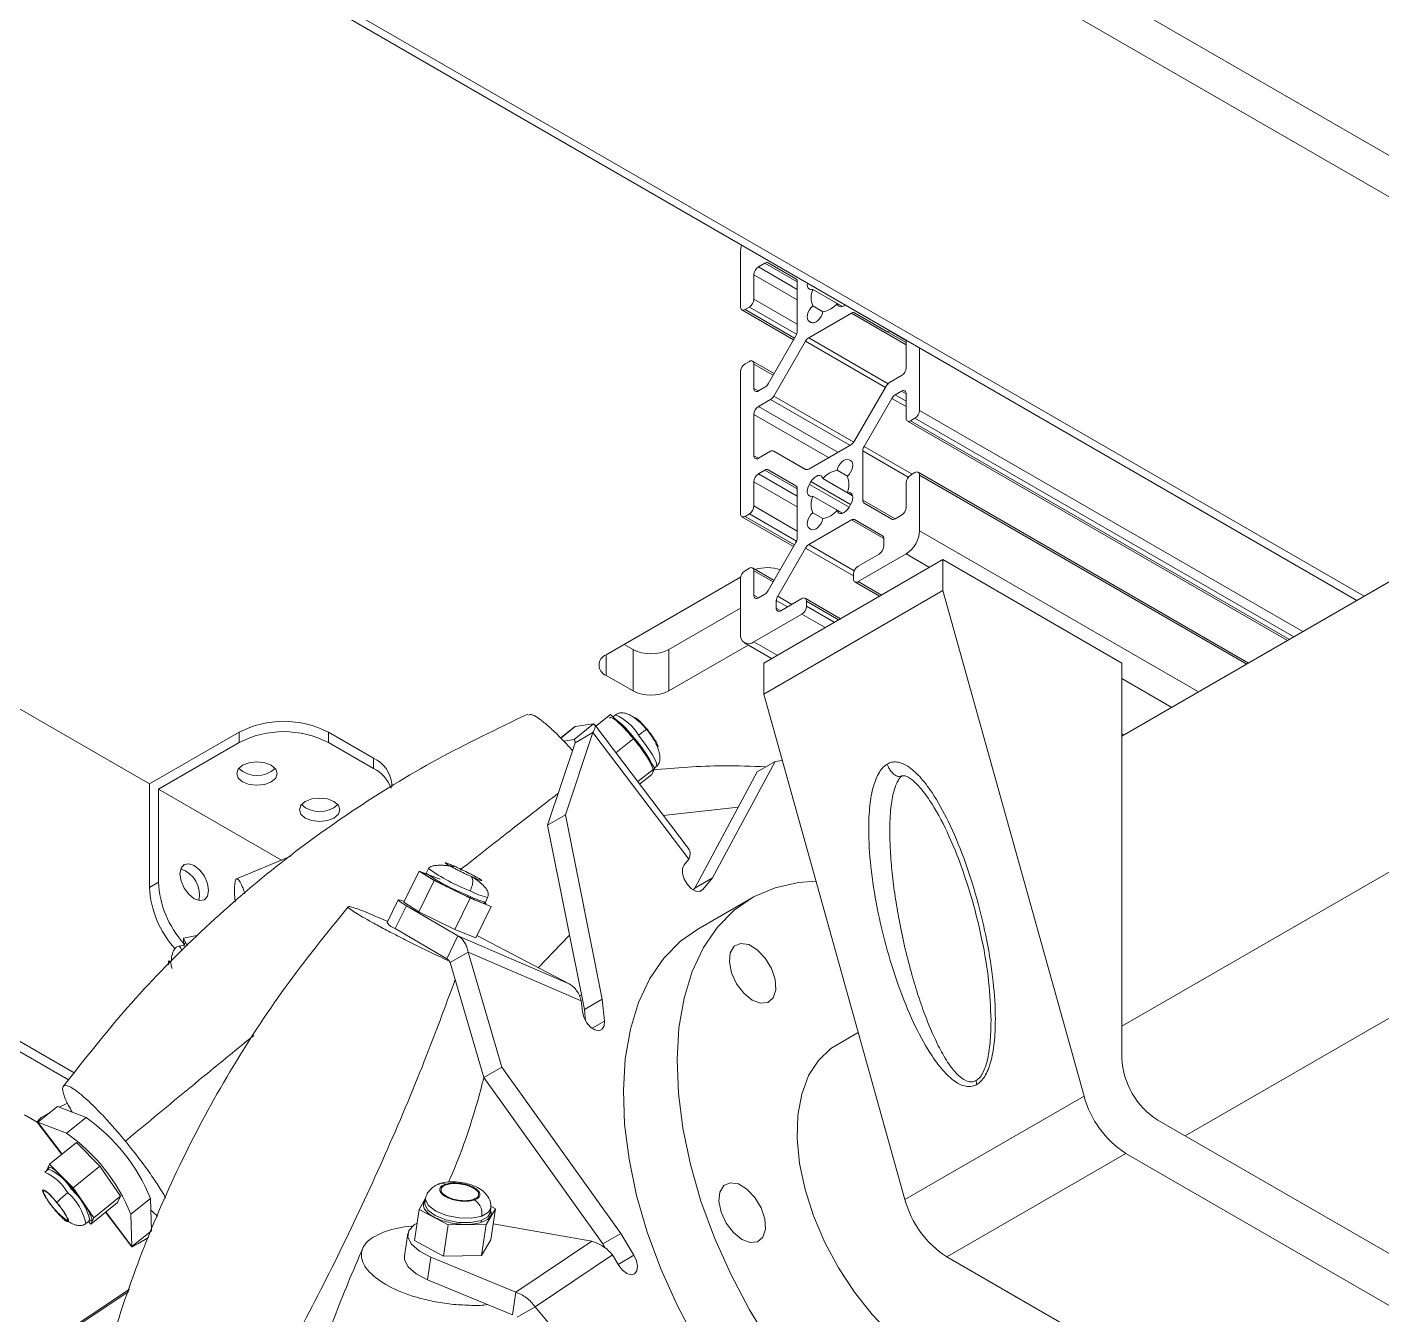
# Model space of a CAD drawing. Header units: millimetres. Extents: x -529 to 1738, y -425 to 849.
# Drawn here: x -39.6 to 13.9, y 124.5 to 175.4 of the extents above; entities that cross this region are included whole.
import ezdxf

# ---------------------------------------------------------------- set-up
doc = ezdxf.new("R2010")
doc.units = ezdxf.units.MM

msp = doc.modelspace()

# ---------------------------------------------------------------- linework, layer by layer
at = {"color": 8, "linetype": 'Continuous', "lineweight": 15}
for p, q in [((29.481, 161.484), (-11.744, 185.283)), ((29.481, 159.851), (-12.451, 184.058)), ((-26.593, 175.894), (13.243, 152.897)), ((-9.147, 165.008), (-10.68, 165.894)), ((-10.423, 166.042), (-9.147, 165.305)), ((-10.86, 165.582), (-9.147, 164.594)), ((-9.173, 163.235), (-11.039, 164.312)), ((-9.147, 163.635), (-10.86, 164.623)), ((-11.21, 164.214), (-9.255, 163.085)), ((-8.604, 163.702), (-8.669, 163.739)), ((-4.849, 162.823), (-7.012, 164.071)), ((-5.505, 163.373), (-4.849, 162.995)), ((-5.664, 161.14), (-8.824, 162.964)), ((-8.697, 163.098), (-5.559, 161.287)), ((-10.86, 162.061), (-10.099, 161.622)), ((-10.68, 160.998), (-10.86, 161.102)), ((-7.074, 158.854), (-10.204, 160.661)), ((-10.077, 160.795), (-6.92, 158.973)), ((-5.413, 160.708), (-4.849, 160.383)), ((-4.849, 160.59), (-5.286, 160.842)), ((-5.029, 160.991), (-4.849, 160.887)), ((-7.91, 158.372), (-10.86, 160.075)), ((-7.551, 158.579), (-10.68, 160.386)), ((10.817, 151.496), (-4.319, 160.234)), ((-4.67, 159.824), (10.287, 151.19)), ((10.458, 151.289), (-4.499, 159.923)), ((-10.86, 158.444), (-10.68, 158.341)), ((-6.562, 158.631), (-4.763, 157.592)), ((-4.61, 157.711), (-6.51, 158.808)), ((-10.423, 157.876), (-9.147, 157.139)), ((-10.86, 157.417), (-9.147, 156.428)), ((-9.147, 156.843), (-10.68, 157.728)), ((-7.103, 156.405), (-8.669, 157.309)), ((-7.04, 156.515), (-8.606, 157.419)), ((-4.319, 157.672), (8.598, 150.215)), ((-9.147, 155.469), (-10.86, 156.458)), ((-5.285, 155.947), (-6.562, 156.684)), ((-6.51, 156.568), (-5.408, 155.932)), ((-11.21, 156.048), (-9.255, 154.919)), ((-9.173, 155.069), (-11.039, 156.147)), ((-7.012, 155.906), (-5.735, 155.169)), ((-8.669, 155.574), (-8.604, 155.536)), ((6.702, 149.12), (-4.319, 155.482)), ((-8.824, 154.799), (-6.925, 153.702)), ((-6.898, 153.894), (-8.697, 154.933)), ((-3.93, 154.033), (-4.849, 154.564)), ((-10.86, 153.896), (-10.099, 153.457)), ((-5.826, 152.939), (-6.745, 153.47)), ((-10.68, 152.833), (-10.86, 152.937)), ((-9.974, 152.722), (-9.538, 152.47)), ((-9.358, 152.573), (-9.921, 152.899)), ((-7.514, 151.964), (-8.784, 152.697)), ((-8.784, 152.5), (-7.685, 151.865)), ((-9.794, 152.322), (-9.974, 152.425)), ((-8.964, 152.189), (-8.045, 151.658)), ((-9.94, 150.563), (-10.86, 151.094)), ((-16.693, 149.77), (-16.693, 150.587)), ((5.641, 148.508), (3.671, 149.645)), ((-17.916, 147.747), (-18.482, 147.293)), ((-17.962, 147.234), (-17.935, 147.199)), ((-15.57, 147.281), (-15.575, 147.278)), ((3.745, 147.414), (3.671, 147.456)), ((-14.438, 144.241), (-11.481, 144.562)), ((-12.873, 141.312), (-13.005, 141.235)), ((-16.756, 136.123), (-17.25, 135.838)), ((-38.29, 132.728), (-38.283, 132.719)), ((-39.132, 132.131), (-38.177, 130.87)), ((-36.449, 128.587), (-35.416, 127.222)), ((-34.647, 127.916), (-34.628, 127.89)), ((-15.595, 126.878), (-16.22, 126.517))]:
    msp.add_line(p, q, dxfattribs=at)
at = {"color": 7, "linetype": 'Continuous', "lineweight": 15}
for p, q in [((-27.093, 175.844), (12.951, 152.728)), ((-11.39, 164.317), (-11.39, 166.506)), ((-10.68, 165.894), (-10.423, 166.042)), ((-9.199, 165.421), (-10.296, 166.054)), ((-10.86, 165.582), (-10.86, 164.623)), ((-9.147, 163.358), (-9.147, 165.304)), ((-7.366, 164.333), (-8.539, 165.01)), ((-11.21, 164.214), (-11.039, 164.312)), ((-8.139, 164.123), (-8.539, 164.354)), ((-7.366, 164.333), (-7.57, 164.451)), ((-11.337, 164.201), (-9.292, 163.02)), ((-7.012, 164.071), (-8.697, 163.098)), ((-8.669, 163.739), (-8.606, 163.703)), ((-5.632, 163.361), (-6.885, 164.084)), ((-10.296, 161.281), (-9.199, 163.181)), ((-4.849, 162.909), (-5.632, 163.361)), ((-5.498, 163.378), (-5.505, 163.373)), ((-8.824, 162.964), (-10.077, 160.795)), ((-4.849, 161.914), (-4.849, 163.003)), ((-4.319, 162.697), (-4.319, 160.234)), ((-11.039, 162.165), (-11.21, 162.066)), ((-10.062, 161.687), (-10.912, 162.177)), ((-11.39, 156.152), (-11.39, 161.755)), ((-10.86, 162.061), (-10.86, 161.102)), ((-5.505, 161.328), (-5.029, 161.603)), ((-10.423, 161.147), (-10.68, 160.998)), ((-6.885, 159.025), (-5.632, 161.194)), ((-10.204, 160.661), (-10.68, 160.386)), ((-5.413, 160.708), (-6.51, 158.808)), ((-5.286, 160.842), (-5.029, 160.991)), ((-4.849, 159.928), (-4.849, 160.887)), ((-10.86, 160.075), (-10.86, 158.444)), ((-4.797, 159.811), (10.212, 151.147)), ((-4.67, 159.824), (-4.499, 159.923)), ((-8.697, 157.917), (-7.012, 158.891)), ((-10.68, 158.341), (-10.204, 158.616)), ((-10.077, 158.628), (-8.824, 157.905)), ((-8.819, 157.902), (-10.077, 158.628)), ((-6.562, 158.631), (-6.562, 156.684)), ((-10.68, 157.728), (-10.423, 157.876)), ((-9.199, 157.255), (-10.296, 157.889)), ((-7.17, 157.635), (-7.57, 157.866)), ((-7.04, 158.25), (-7.103, 158.286)), ((-10.86, 157.417), (-10.86, 156.458)), ((-8.606, 157.419), (-8.669, 157.309)), ((-7.17, 156.979), (-8.139, 157.538)), ((-4.849, 156.406), (-4.849, 157.365)), ((-4.499, 157.775), (-4.67, 157.677)), ((8.672, 150.258), (-4.372, 157.788)), ((-4.319, 157.672), (-4.319, 155.482)), ((-9.147, 155.192), (-9.147, 157.139)), ((-8.539, 156.845), (-7.366, 156.168)), ((-6.966, 156.861), (-7.17, 156.978)), ((-7.57, 156.286), (-7.366, 156.168)), ((-7.103, 156.405), (-7.04, 156.515)), ((-6.51, 156.568), (-5.413, 155.935)), ((-53.179, 156.138), (-34.725, 145.484)), ((-11.337, 156.036), (-9.292, 154.855)), ((-11.21, 156.048), (-11.039, 156.147)), ((-7.012, 155.906), (-8.697, 154.933)), ((-8.539, 156.189), (-8.139, 155.958)), ((-5.788, 155.285), (-6.885, 155.919)), ((-5.029, 156.095), (-5.286, 155.947)), ((-8.669, 155.574), (-8.606, 155.537)), ((-5.735, 155.169), (-5.735, 154.872)), ((-10.296, 153.115), (-9.199, 155.015)), ((-8.824, 154.799), (-9.921, 152.899)), ((-3.4, 154.339), (-10.471, 150.257)), ((-4.849, 154.564), (-6.745, 153.47)), ((-6.745, 154.082), (-5.915, 154.561)), ((-3.4, 153.115), (-3.4, 154.339)), ((-3.4, 154.339), (3.671, 150.257)), ((-11.383, 153.652), (-16.693, 150.587)), ((-11.39, 151.4), (-11.39, 153.59)), ((-11.039, 153.999), (-11.21, 153.901)), ((-10.062, 153.521), (-10.912, 154.012)), ((-10.86, 153.896), (-10.86, 152.937)), ((-6.925, 153.771), (-6.925, 153.573)), ((3.671, 147.37), (14.632, 153.698)), ((14.632, 153.698), (3.671, 147.371)), ((-3.4, 153.115), (-10.471, 149.033)), ((-6.872, 153.457), (-5.9, 152.896)), ((2.175, 133.159), (-3.4, 153.115)), ((-10.423, 152.981), (-10.68, 152.833)), ((-9.974, 152.425), (-9.974, 152.722)), ((-9.794, 152.322), (-8.964, 152.801)), ((-7.44, 152.007), (-8.837, 152.814)), ((-8.784, 152.5), (-8.784, 152.697)), ((-14.218, 150.791), (-11.39, 152.424)), ((-8.964, 152.189), (-10.86, 151.094)), ((-15.986, 150.995), (-15.633, 150.791)), ((-14.218, 149.158), (-11.082, 150.969)), ((-11.235, 151.057), (-10.16, 150.437)), ((-15.633, 150.791), (-15.633, 149.158)), ((-14.218, 149.158), (-14.218, 150.791)), ((-10.471, 149.033), (-10.471, 150.257)), ((3.671, 150.257), (3.671, 134.661)), ((-16.693, 149.77), (-15.633, 149.158)), ((-4.896, 129.077), (-10.471, 149.033)), ((-16.516, 148.231), (-17.102, 147.761)), ((-15.587, 147.296), (-16.516, 148.231)), ((-16.325, 148.216), (-16.423, 148.137)), ((-16.325, 148.216), (-16.32, 148.219)), ((-17.944, 147.735), (-18.489, 147.299)), ((-17.191, 147.852), (-17.962, 147.234)), ((-17.944, 147.735), (-17.916, 147.747)), ((-17.916, 147.747), (-17.191, 147.852)), ((-13.417, 142.892), (-17.147, 147.82)), ((-31.189, 147.525), (-34.725, 145.484)), ((-34.371, 145.28), (-31.189, 147.117)), ((-31.189, 147.525), (-31.189, 147.117)), ((-27.653, 147.117), (-27.653, 147.525)), ((-25.886, 146.505), (-27.653, 147.525)), ((-27.653, 147.117), (-25.886, 146.096)), ((-18.368, 147.175), (-17.962, 147.234)), ((-17.215, 147.517), (-18.304, 144.27)), ((-17.215, 147.517), (-17.922, 147.109)), ((-13.431, 142.518), (-17.215, 147.517)), ((-16.311, 146.716), (-15.587, 147.296)), ((-14.776, 146.112), (-15.587, 147.296)), ((-17.922, 147.109), (-19.011, 143.861)), ((-14.657, 146.925), (-14.654, 146.928)), ((-25.886, 146.505), (-25.886, 146.096)), ((-15.447, 145.574), (-14.776, 146.112)), ((-14.893, 145.863), (-14.776, 146.112)), ((-14.782, 146.121), (-14.699, 146.187)), ((-10.021, 146.371), (-12.49, 141.777)), ((-10.021, 146.371), (-10.728, 145.963)), ((-9.739, 146.412), (-10.021, 146.371)), ((-15.374, 145.478), (-14.893, 145.863)), ((-10.728, 145.963), (-13.197, 141.369)), ((-34.725, 145.484), (-34.725, 141.401)), ((-34.371, 145.28), (-34.371, 141.605)), ((-29.515, 142.476), (-34.371, 145.28)), ((-25.153, 145.361), (-25.153, 145.484)), ((-18.304, 144.27), (-19.011, 143.861)), ((-18.304, 144.27), (-16.845, 136.984)), ((-19.011, 143.861), (-17.552, 136.576)), ((-29.144, 142.631), (-31.286, 141.735)), ((-13.431, 142.518), (-13.616, 142.293)), ((-24.075, 142.045), (-24.676, 140.811)), ((-23.487, 141.672), (-24.075, 142.045)), ((-24.075, 142.045), (-23.242, 141.719)), ((-23.713, 142.14), (-23.801, 141.96)), ((-23.711, 142.142), (-23.713, 142.14)), ((-12.49, 141.777), (-13.197, 141.369)), ((-12.49, 141.777), (-12.873, 141.312)), ((14.632, 142.242), (3.671, 135.915)), ((-34.371, 141.605), (-34.725, 141.401)), ((-24.088, 140.438), (-23.487, 141.672)), ((-22.066, 140.973), (-23.487, 141.672)), ((-13.197, 141.369), (-13.255, 141.298)), ((-24.903, 140.905), (-25.34, 140.008)), ((-24.088, 140.438), (-24.676, 140.811)), ((-22.667, 139.739), (-22.066, 140.973)), ((-21.233, 140.647), (-22.066, 140.973)), ((-21.463, 140.822), (-21.376, 141.001)), ((-10.953, 140.977), (-13.074, 139.752)), ((-24.582, 140.676), (-25.019, 139.778)), ((-24.582, 140.676), (-22.544, 139.482)), ((-22.667, 139.739), (-24.088, 140.438)), ((-21.834, 139.413), (-21.233, 140.647)), ((-25.019, 139.778), (-22.981, 138.584)), ((-21.834, 139.413), (-22.667, 139.739)), ((-37.693, 134.077), (-46.785, 139.325)), ((-33.36, 139.121), (-33.555, 139.084)), ((-32.85, 139.498), (-33.381, 139.398)), ((-33.367, 139.12), (-33.381, 139.398)), ((-33.381, 139.398), (-33.244, 139.091)), ((-24.422, 139.428), (-24.434, 139.404)), ((-22.544, 139.482), (-22.981, 138.584)), ((-22.544, 139.482), (-18.159, 137.591)), ((-18.159, 137.591), (-21.795, 139.494)), ((-19.374, 138.227), (-18.139, 139.509)), ((-46.785, 138.917), (-37.919, 133.799)), ((-22.141, 138.842), (-22.848, 138.434)), ((-22.141, 138.842), (-20.818, 134.3)), ((-17.676, 136.916), (-22.141, 138.842)), ((-22.848, 138.434), (-21.525, 133.892)), ((6.171, 131.585), (17.132, 137.912)), ((-17.668, 137.158), (-17.744, 137.114)), ((-16.845, 136.984), (-17.552, 136.576)), ((-16.845, 136.984), (-16.756, 136.123)), ((-17.676, 136.916), (-17.633, 136.501)), ((-17.552, 136.576), (-17.506, 136.13)), ((-6.739, 135.673), (-7.603, 135.174)), ((-20.818, 134.3), (-21.525, 133.892)), ((-20.818, 134.3), (-16.113, 127.732)), ((-21.525, 133.892), (-16.821, 127.324)), ((-39.132, 132.131), (-38.361, 132.749)), ((-37.229, 132.316), (-38.361, 132.749)), ((-38.29, 132.728), (-37.966, 132.883)), ((2.175, 133.159), (-4.896, 129.077)), ((-39.659, 132.422), (-39.155, 132.131)), ((-39.154, 132.134), (-38.19, 130.86)), ((-39.151, 132.136), (-39.132, 132.131)), ((-38.997, 132.32), (-38.637, 132.528)), ((-38, 131.698), (-37.229, 132.316)), ((5.086, 132.212), (17.248, 125.191)), ((-38, 131.698), (-39.132, 132.131)), ((-37.611, 131.324), (-38.668, 130.477)), ((-37.611, 131.324), (-36.682, 130.389)), ((3.825, 130.898), (-3.246, 126.816)), ((18.509, 122.422), (3.825, 130.898)), ((-38.708, 130.277), (-38.862, 130.153)), ((-38.785, 130.229), (-38.668, 130.477)), ((-38.779, 130.22), (-38.785, 130.229)), ((-38.668, 130.477), (-37.739, 129.542)), ((-36.682, 130.389), (-37.739, 129.542)), ((-36.682, 130.389), (-35.87, 129.205)), ((-37.739, 129.542), (-36.927, 128.358)), ((-35.988, 128.957), (-37.045, 128.109)), ((-35.87, 129.205), (-36.927, 128.358)), ((-35.87, 129.205), (-35.988, 128.957)), ((-34.688, 129.118), (-35.459, 128.5)), ((-34.645, 127.84), (-34.688, 129.118)), ((-24.079, 128.685), (-23.821, 129.128)), ((-23.824, 129.114), (-23.85, 128.936)), ((-36.461, 128.577), (-35.424, 127.207)), ((-35.416, 127.222), (-35.459, 128.5)), ((-24.079, 128.685), (-24.262, 127.458)), ((-22.936, 128.073), (-24.079, 128.685)), ((-21.063, 128.714), (-21.428, 128.087)), ((-21.279, 128.552), (-21.252, 128.731)), ((-21.251, 128.815), (-21.063, 128.714)), ((-21.246, 127.487), (-21.063, 128.714)), ((-37.236, 128.124), (-37.082, 128.248)), ((-37.045, 128.109), (-37.138, 128.203)), ((-36.927, 128.358), (-37.045, 128.109)), ((-23.119, 126.845), (-22.936, 128.073)), ((-21.428, 128.087), (-22.936, 128.073)), ((-21.611, 126.86), (-21.428, 128.087)), ((-17.262, 127.426), (-21.153, 128.11)), ((-34.645, 127.84), (-35.416, 127.222)), ((-35.229, 127.311), (-35.192, 127.332)), ((-35.192, 127.332), (-34.762, 127.581)), ((-24.529, 127.729), (-24.662, 126.836)), ((-23.119, 126.845), (-24.262, 127.458)), ((-21.246, 127.487), (-21.611, 126.86)), ((-20.265, 125.414), (-17.262, 127.426)), ((-16.113, 127.732), (-16.821, 127.324)), ((-16.821, 127.324), (-16.713, 127.148)), ((-16.113, 127.732), (-15.595, 126.878)), ((-35.416, 127.222), (-35.421, 127.209)), ((-23.611, 126.801), (-23.744, 125.908)), ((-23.611, 126.801), (-20.265, 125.414)), ((-21.611, 126.86), (-23.119, 126.845)), ((-16.445, 126.888), (-19.503, 124.838)), ((-16.445, 126.888), (-16.195, 126.476)), ((11.438, 118.34), (-3.246, 126.816)), ((-23.744, 125.908), (-20.398, 124.521)), ((-38.282, 123.675), (-35.511, 125.533)), ((-37.575, 124.083), (-35.54, 125.448)), ((-20.265, 125.414), (-20.398, 124.521)), ((-19.503, 124.838), (-20.21, 124.43)), ((-19.503, 124.838), (-16.386, 121.128))]:
    msp.add_line(p, q, dxfattribs=at)
at = {"color": 7, "linetype": 'Continuous', "lineweight": 15, "flags": 128}
for points in [[(-11.39, 166.506), (-11.38, 166.632), (-11.352, 166.757)], [(-8.747, 165.254), (-8.751, 165.197), (-8.74, 165.119), (-8.712, 165.058), (-8.666, 165.018), (-8.607, 165.002), (-8.539, 165.01)], [(-8.539, 164.354), (-8.607, 164.284), (-8.666, 164.199), (-8.712, 164.106), (-8.74, 164.012), (-8.751, 163.922), (-8.742, 163.843), (-8.714, 163.781), (-8.669, 163.739)], [(-7.57, 164.451), (-7.544, 164.388), (-7.5, 164.345), (-7.442, 164.325), (-7.375, 164.331), (-7.302, 164.361), (-7.255, 164.392)], [(-8.606, 163.703), (-8.547, 163.685), (-8.48, 163.692), (-8.407, 163.723), (-8.334, 163.777), (-8.267, 163.85), (-8.209, 163.935), (-8.165, 164.029), (-8.139, 164.123)], [(-7.103, 158.286), (-7.161, 158.304), (-7.229, 158.297), (-7.302, 158.266), (-7.375, 158.212), (-7.442, 158.139), (-7.5, 158.054), (-7.544, 157.96), (-7.57, 157.866)], [(-7.17, 157.635), (-7.102, 157.705), (-7.043, 157.79), (-6.997, 157.882), (-6.968, 157.977), (-6.958, 158.067), (-6.967, 158.146), (-6.995, 158.208), (-7.04, 158.25)], [(-8.669, 157.309), (-8.714, 157.216), (-8.742, 157.121), (-8.751, 157.032), (-8.74, 156.954), (-8.712, 156.893), (-8.666, 156.853), (-8.607, 156.836), (-8.539, 156.845)], [(-8.139, 157.538), (-8.165, 157.601), (-8.209, 157.644), (-8.267, 157.664), (-8.334, 157.658), (-8.407, 157.628), (-8.48, 157.575), (-8.547, 157.504), (-8.606, 157.419)], [(-7.04, 156.515), (-6.995, 156.608), (-6.967, 156.702), (-6.958, 156.791), (-6.968, 156.869), (-6.997, 156.931), (-7.043, 156.971), (-7.102, 156.987), (-7.17, 156.978)], [(-7.57, 156.286), (-7.544, 156.222), (-7.5, 156.179), (-7.442, 156.16), (-7.375, 156.165), (-7.302, 156.196), (-7.229, 156.248), (-7.161, 156.319), (-7.103, 156.405)], [(-8.539, 156.189), (-8.607, 156.118), (-8.666, 156.034), (-8.712, 155.941), (-8.74, 155.846), (-8.751, 155.757), (-8.742, 155.678), (-8.714, 155.615), (-8.669, 155.574)], [(-8.606, 155.537), (-8.547, 155.519), (-8.48, 155.526), (-8.407, 155.558), (-8.334, 155.612), (-8.267, 155.684), (-8.209, 155.77), (-8.165, 155.863), (-8.139, 155.958)], [(-31.048, 146.219), (-31.221, 146.069), (-31.282, 145.892), (-31.221, 145.715), (-31.048, 145.566), (-30.788, 145.465), (-30.482, 145.43), (-30.176, 145.465), (-29.916, 145.566), (-29.743, 145.715), (-29.682, 145.892), (-29.743, 146.069), (-29.916, 146.219), (-30.176, 146.319), (-30.482, 146.354), (-30.788, 146.319), (-31.048, 146.219)], [(-28.573, 144.79), (-28.746, 144.64), (-28.807, 144.463), (-28.746, 144.287), (-28.573, 144.137), (-28.313, 144.037), (-28.007, 144.002), (-27.701, 144.037), (-27.441, 144.137), (-27.268, 144.287), (-27.207, 144.463), (-27.268, 144.64), (-27.441, 144.79), (-27.701, 144.89), (-28.007, 144.925), (-28.313, 144.89), (-28.573, 144.79)], [(-32.957, 142.259), (-33.173, 142.334), (-33.357, 142.298), (-33.479, 142.157), (-33.522, 141.932), (-33.479, 141.657), (-33.357, 141.375), (-33.173, 141.127), (-32.957, 140.952), (-32.74, 140.877), (-32.557, 140.913), (-32.434, 141.054), (-32.391, 141.279), (-32.434, 141.554), (-32.557, 141.837), (-32.74, 142.084), (-32.957, 142.259)], [(-12.873, 141.312), (-12.993, 141.238), (-13.151, 141.25), (-13.323, 141.346), (-13.484, 141.512), (-13.607, 141.722), (-13.676, 141.944), (-13.679, 142.145), (-13.616, 142.293)], [(-8.406, 141.642), (-9.1, 141.594), (-10.025, 141.388), (-10.873, 141.022), (-11.633, 140.501), (-12.295, 139.831), (-12.851, 139.021), (-13.293, 138.081), (-13.617, 137.022), (-13.818, 135.859), (-13.894, 134.606), (-13.843, 133.277), (-13.667, 131.892), (-13.368, 130.465), (-12.949, 129.016), (-12.415, 127.563), (-11.774, 126.124), (-11.033, 124.718), (-10.202, 123.36)], [(-24.659, 140.846), (-24.819, 140.899), (-24.903, 140.903), (-24.822, 140.826), (-24.582, 140.676)], [(-13.154, 123.493), (-13.895, 124.9), (-14.536, 126.339), (-15.07, 127.792), (-15.489, 129.241), (-15.789, 130.667), (-15.965, 132.053), (-16.015, 133.381), (-15.939, 134.635), (-15.738, 135.798), (-15.414, 136.856), (-14.972, 137.796), (-14.416, 138.606), (-13.754, 139.276), (-13.074, 139.752)], [(-10.415, 138.61), (-10.169, 138.2), (-10.024, 137.764), (-9.999, 137.361), (-10.097, 137.044), (-10.306, 136.857), (-10.596, 136.826), (-10.929, 136.953), (-11.26, 137.223), (-11.544, 137.598), (-11.743, 138.028), (-11.829, 138.455), (-11.792, 138.821), (-11.636, 139.077), (-11.383, 139.189), (-11.065, 139.14), (-10.728, 138.938), (-10.415, 138.61)], [(-16.756, 136.123), (-16.768, 135.931), (-16.845, 135.798), (-16.975, 135.742), (-17.139, 135.774), (-17.311, 135.887), (-17.465, 136.065), (-17.578, 136.281), (-17.633, 136.501)], [(-8.312, 134.569), (-7.821, 135.033), (-7.603, 135.174)], [(-0.104, 122.184), (-0.167, 122.149), (-0.792, 121.911), (-1.489, 121.832), (-2.241, 121.914), (-3.031, 122.154), (-3.841, 122.548), (-4.65, 123.084), (-5.441, 123.753), (-6.195, 124.536), (-6.894, 125.417), (-7.522, 126.374), (-8.063, 127.385), (-8.506, 128.426), (-8.84, 129.474), (-9.057, 130.503), (-9.152, 131.489), (-9.123, 132.409), (-8.971, 133.241), (-8.698, 133.967), (-8.312, 134.569)], [(-10.823, 129.161), (-10.578, 128.751), (-10.433, 128.315), (-10.407, 127.912), (-10.506, 127.595), (-10.714, 127.408), (-11.004, 127.376), (-11.337, 127.504), (-11.668, 127.773), (-11.952, 128.149), (-12.151, 128.579), (-12.238, 129.006), (-12.201, 129.372), (-12.045, 129.628), (-11.791, 129.739), (-11.474, 129.691), (-11.136, 129.489), (-10.823, 129.161)], [(-24.159, 128.147), (-24.273, 128.081), (-24.488, 127.854), (-24.525, 127.589), (-24.38, 127.309), (-24.066, 127.038), (-23.611, 126.801)], [(-23.744, 125.908), (-24.199, 126.146), (-24.514, 126.416), (-24.658, 126.696), (-24.662, 126.836)], [(-15.595, 126.878), (-15.493, 126.659), (-15.453, 126.442), (-15.48, 126.261), (-15.57, 126.143), (-15.71, 126.107), (-15.878, 126.157), (-16.048, 126.287), (-16.195, 126.476)]]:
    msp.add_lwpolyline(points, dxfattribs=at)
at = {"color": 8, "linetype": 'Continuous', "lineweight": 15, "flags": 128}
for points in [[(-15.416, 147.405), (-15.108, 147.006), (-14.862, 146.637), (-14.715, 146.354), (-14.689, 146.2), (-14.698, 146.188)], [(-23.85, 128.936), (-23.852, 128.884), (-23.741, 128.656), (-23.45, 128.441), (-23.024, 128.272), (-22.529, 128.175), (-22.039, 128.165), (-21.629, 128.243)], [(-23.823, 129.117), (-23.826, 129.063), (-23.714, 128.834), (-23.423, 128.62), (-22.998, 128.451), (-22.502, 128.354), (-22.012, 128.343), (-21.602, 128.421)], [(-21.629, 128.243), (-21.361, 128.397), (-21.279, 128.552)], [(-21.602, 128.421), (-21.334, 128.575), (-21.252, 128.731)]]:
    msp.add_lwpolyline(points, dxfattribs=at)
at = {"color": 7, "linetype": 'Continuous', "lineweight": 15}
for centre, radius, start, end in [((-10.47, 165.565), 0.39, 122.6055, 177.3945), ((-10.349, 165.938), 0.128, 65.686, 125.6182), ((-9.274, 165.317), 0.128, 354.3796, 54.302), ((-7.626, 164.682), 0.97, 160.2123, 199.7877), ((-11.28, 164.3), 0.111, 170.786, 309.2033), ((-11.25, 164.641), 0.39, 302.6055, 357.3945), ((-8.31, 165.077), 0.969, 280.2064, 319.7882), ((-6.937, 163.968), 0.128, 65.686, 125.6182), ((-9.513, 163.37), 0.366, 328.8563, 358.0435), ((-5.58, 163.477), 0.128, 245.686, 305.6182), ((-8.503, 162.787), 0.366, 121.9547, 151.1444), ((-10.969, 162.079), 0.111, 350.786, 129.2033), ((-11, 161.737), 0.39, 122.6055, 177.3945), ((-5.239, 161.932), 0.39, 302.6055, 357.3945), ((-10.75, 161.084), 0.111, 170.786, 309.2033), ((-10.617, 161.457), 0.366, 301.9547, 331.1444), ((-5.311, 161.017), 0.366, 121.9547, 151.1444), ((-10.398, 160.972), 0.366, 301.9547, 331.1444), ((-5.092, 160.531), 0.366, 121.9547, 151.1444), ((-4.959, 160.905), 0.111, 350.786, 129.2033), ((-10.47, 160.057), 0.39, 122.6055, 177.3945), ((-4.709, 160.252), 0.39, 302.6055, 357.3945), ((-4.74, 159.91), 0.111, 170.786, 309.2033), ((-7.206, 159.201), 0.366, 301.9547, 331.1444), ((-10.75, 158.426), 0.111, 170.786, 309.2033), ((-10.129, 158.512), 0.128, 65.686, 125.6182), ((-6.196, 158.619), 0.366, 148.8563, 178.0435), ((-10.349, 157.772), 0.128, 65.686, 125.6182), ((-8.772, 158.021), 0.128, 245.686, 305.6182), ((-7.398, 156.912), 0.969, 100.2064, 139.7882), ((-10.47, 157.399), 0.39, 122.6055, 177.3945), ((-8.083, 157.307), 0.97, 340.2123, 19.7877), ((-4.459, 157.348), 0.39, 122.6055, 177.3945), ((-4.428, 157.689), 0.111, 350.786, 129.2033), ((-9.274, 157.152), 0.128, 354.3796, 54.302), ((-7.626, 156.517), 0.97, 160.2123, 199.7877), ((-11.25, 156.476), 0.39, 302.6055, 357.3945), ((-8.31, 156.912), 0.969, 280.2064, 319.7882), ((-6.435, 156.672), 0.128, 174.3796, 234.302), ((-5.239, 156.424), 0.39, 302.6055, 357.3945), ((-11.28, 156.134), 0.111, 170.786, 309.2033), ((-6.937, 155.802), 0.128, 65.686, 125.6182), ((-5.36, 156.051), 0.128, 245.686, 305.6182), ((-9.513, 155.205), 0.366, 328.8563, 358.0435), ((-5.862, 155.181), 0.128, 354.3796, 54.302), ((-5.47, 155.535), 1.153, 302.6055, 357.3945), ((-8.503, 154.622), 0.366, 121.9547, 151.1444), ((-6.125, 154.89), 0.39, 302.6055, 357.3945), ((-6.535, 153.753), 0.39, 122.6055, 177.3945), ((-11, 153.572), 0.39, 122.6055, 177.3945), ((-10.969, 153.913), 0.111, 350.786, 129.2033), ((-10.33, 152.394), 1.629, 71.7514, 107.0332), ((-6.815, 153.555), 0.111, 170.786, 309.2033), ((-10.617, 153.292), 0.366, 301.9547, 331.1444), ((-10.75, 152.919), 0.111, 170.786, 309.2033), ((-9.608, 152.709), 0.366, 148.8563, 178.0435), ((-8.894, 152.715), 0.111, 350.786, 129.2033), ((-9.174, 152.517), 0.39, 302.6055, 357.3945), ((-9.865, 152.407), 0.111, 170.786, 309.2033), ((-11.067, 151.348), 0.328, 170.786, 309.2033), ((-16.538, 150.178), 0.437, 110.7834, 249.2166), ((-14.926, 152.156), 1.537, 242.6097, 297.3903), ((-14.926, 150.523), 1.537, 242.6097, 297.3903), ((-29.421, 144.113), 3.843, 62.6097, 117.3903), ((-18.784, 144.846), 4.033, 37.1532, 52.6837), ((-29.421, 143.705), 3.843, 62.6097, 117.3903), ((-19.541, 143.857), 5.243, 27.4886, 40.7779), ((-30.482, 146.876), 1.06, 227.3897, 312.6103), ((-26.405, 145.359), 1.257, 5.6948, 65.6253), ((-26.476, 144.867), 1.363, 19.1707, 64.3583), ((-28.007, 145.448), 1.06, 227.3897, 312.6103), ((-33.809, 141.114), 1.06, 347.376, 72.6186), ((-30.866, 141.583), 3.862, 182.6952, 222.4336), ((-30.514, 141.787), 3.862, 182.6944, 222.2782), ((-24.897, 140.286), 0.523, 212.1734, 256.5015), ((6.742, 134.801), 3.074, 182.6055, 237.3945), ((-1.481, 133.782), 0.601, 180.6236, 196.1168), ((5.944, 134.177), 3.904, 195.1141, 237.1243), ((-41.402, 126.392), 7.246, 22.0948, 54.8392), ((-42.2, 125.752), 7.28, 22.1732, 54.7608), ((-36.335, 127.154), 2.721, 126.4705, 138.5569), ((-1.127, 130.095), 3.904, 195.1141, 237.1243)]:
    msp.add_arc(centre, radius, start, end, dxfattribs=at)
at = {"color": 8, "linetype": 'Continuous', "lineweight": 15}
for centre, radius, start, end in [((-17.178, 146.358), 2.049, 30.7137, 65.2452), ((-19.391, 148.285), 7.71, 235.118, 249.0295), ((-19.307, 148.459), 7.704, 235.1116, 249.0335), ((-20.813, 143.496), 2.557, 240.7269, 257.2827), ((-20.9, 143.316), 2.557, 240.7269, 257.2827), ((-33.801, 138.816), 0.364, 12.01, 47.4829), ((-39.61, 128.394), 1.909, 29.7911, 67.0052), ((-39.488, 128.487), 1.953, 30.09, 66.4416), ((-39.273, 127.778), 2.242, 12.1094, 48.8617), ((-39.413, 127.664), 2.225, 11.9195, 48.9663)]:
    msp.add_arc(centre, radius, start, end, dxfattribs=at)
at = {"color": 7, "linetype": 'Continuous', "lineweight": 15}
for points, knots in [([(-19.792, 148.238), (-20.996, 147.662), (-23.388, 146.517), (-26.767, 144.439), (-29.946, 142.116), (-32.905, 139.519), (-35.669, 136.674), (-37.306, 134.589), (-38.13, 133.539)], [0, 0, 0, 0, 0.168619, 0.3349, 0.500001, 0.665101, 0.831382, 1, 1, 1, 1]), ([(-19.761, 148.197), (-19.715, 148.218), (-19.635, 148.254), (-19.341, 148.067), (-19.017, 147.811), (-18.628, 147.445), (-18.293, 147.113), (-18.084, 146.87), (-18.025, 146.802)], [0, 0, 0, 0, 0.227996, 0.402088, 0.579875, 0.757661, 0.931754, 1, 1, 1, 1]), ([(-15.089, 147.639), (-15.169, 147.727), (-15.346, 147.924), (-15.607, 148.129), (-15.84, 148.25), (-16.022, 148.299), (-16.191, 148.297), (-16.28, 148.243), (-16.324, 148.216)], [0, 0, 0, 0, 0.195279, 0.436147, 0.572626, 0.715521, 0.859906, 1, 1, 1, 1]), ([(-15.605, 147.258), (-15.686, 147.355), (-15.871, 147.574), (-16.106, 147.815), (-16.291, 147.98), (-16.42, 148.074), (-16.519, 148.121), (-16.545, 148.099), (-16.559, 148.087)], [0, 0, 0, 0, 0.180637, 0.409126, 0.54284, 0.687872, 0.841571, 1, 1, 1, 1]), ([(-15.586, 148.092), (-15.574, 148.096), (-15.547, 148.107), (-15.426, 148.016), (-15.256, 147.853), (-15.13, 147.705), (-15.067, 147.631)], [0, 0, 0, 0, 0.212087, 0.474724, 0.737362, 1, 1, 1, 1]), ([(-14.866, 146), (-14.86, 146.002), (-14.836, 146.008), (-14.845, 146.083), (-14.894, 146.217), (-14.987, 146.392), (-15.135, 146.633), (-15.344, 146.932), (-15.525, 147.158), (-15.605, 147.258)], [0, 0, 0, 0, 0.047461, 0.198371, 0.344775, 0.482924, 0.610291, 0.827936, 1, 1, 1, 1]), ([(-15.416, 147.405), (-15.362, 147.447), (-15.25, 147.536), (-15.13, 147.618), (-15.067, 147.652), (-15.067, 147.641), (-15.067, 147.636)], [0, 0, 0, 0, 0.270261, 0.562429, 0.789736, 1, 1, 1, 1]), ([(-14.699, 146.187), (-14.662, 146.227), (-14.588, 146.308), (-14.559, 146.498), (-14.587, 146.715), (-14.682, 146.999), (-14.851, 147.323), (-15.017, 147.543), (-15.089, 147.639)], [0, 0, 0, 0, 0.150382, 0.302301, 0.449251, 0.58616, 0.818936, 1, 1, 1, 1]), ([(-15.067, 147.631), (-15.006, 147.554), (-14.884, 147.399), (-14.737, 147.178), (-14.655, 147.017), (-14.63, 146.933), (-14.655, 146.935), (-14.659, 146.935)], [0, 0, 0, 0, 0.238523, 0.477045, 0.715568, 0.95409, 1, 1, 1, 1]), ([(-10.384, 146.161), (-10.948, 146.184), (-12.444, 146.244), (-13.936, 146.118), (-14.866, 146.039)], [0, 0, 0, 0, 0.377209, 1, 1, 1, 1]), ([(-5.594, 146.271), (-5.65, 146.232), (-5.767, 146.149), (-5.974, 145.867), (-6.173, 145.355), (-6.302, 144.583), (-6.347, 143.511), (-6.256, 142.151), (-6.005, 140.553), (-5.613, 138.912), (-5.107, 137.337), (-4.519, 135.933), (-3.93, 134.86), (-3.382, 134.131), (-2.917, 133.702), (-2.528, 133.529), (-2.242, 133.531), (-2.118, 133.588), (-2.058, 133.615)], [0, 0, 0, 0, 0.015771, 0.032509, 0.071651, 0.121072, 0.181337, 0.276734, 0.384951, 0.5, 0.615065, 0.723281, 0.818664, 0.878928, 0.928349, 0.967492, 0.984238, 1, 1, 1, 1]), ([(-2.058, 133.615), (-2.001, 133.655), (-1.885, 133.738), (-1.677, 134.02), (-1.479, 134.532), (-1.35, 135.304), (-1.305, 136.376), (-1.396, 137.736), (-1.647, 139.334), (-2.039, 140.975), (-2.545, 142.55), (-3.133, 143.954), (-3.722, 145.027), (-4.27, 145.756), (-4.735, 146.185), (-5.124, 146.358), (-5.41, 146.356), (-5.534, 146.299), (-5.594, 146.271)], [0, 0, 0, 0, 0.015767, 0.032507, 0.07165, 0.121071, 0.181335, 0.276733, 0.38495, 0.499999, 0.615064, 0.72328, 0.818664, 0.878928, 0.928349, 0.967492, 0.984238, 1, 1, 1, 1]), ([(-5.496, 143.652), (-5.489, 143.948), (-5.477, 144.472), (-5.372, 145.088), (-5.251, 145.452), (-5.163, 145.632), (-5.076, 145.751), (-5.028, 145.784), (-5.007, 145.799)], [0, 0, 0, 0, 0.375342, 0.66742, 0.780065, 0.870346, 0.941137, 1, 1, 1, 1]), ([(-5.007, 145.799), (-4.97, 145.807), (-4.91, 145.82), (-4.761, 145.751), (-4.535, 145.594), (-4.197, 145.241), (-3.693, 144.517), (-3.169, 143.505), (-2.646, 142.208), (-2.205, 140.835), (-1.836, 139.325), (-1.562, 137.746), (-1.517, 136.665), (-1.496, 136.147)], [0, 0, 0, 0, 0.030654, 0.050948, 0.075702, 0.136786, 0.206183, 0.343019, 0.460349, 0.589034, 0.728825, 0.869964, 1, 1, 1, 1]), ([(-13.42, 142.89), (-13.415, 142.886), (-13.387, 142.861), (-13.373, 142.786), (-13.377, 142.668), (-13.413, 142.568), (-13.431, 142.518)], [0, 0, 0, 0, 0.0594752, 0.3729835, 0.6864917, 1, 1, 1, 1]), ([(-22.03, 141.831), (-22.094, 141.861), (-22.24, 141.928), (-22.45, 142.031), (-22.631, 142.123), (-22.772, 142.197), (-22.895, 142.265), (-22.989, 142.321), (-23.041, 142.358), (-23.051, 142.374), (-23.021, 142.371), (-22.947, 142.346), (-22.817, 142.295), (-22.682, 142.234), (-22.622, 142.207)], [0, 0, 0, 0, 0.090318, 0.204563, 0.27142, 0.343936, 0.420786, 0.5, 0.579214, 0.656064, 0.72858, 0.795437, 0.909682, 1, 1, 1, 1]), ([(-23.863, 141.935), (-23.864, 141.936), (-23.871, 141.947), (-23.839, 141.942), (-23.784, 141.924), (-23.767, 141.918)], [0, 0, 0, 0, 0.112439, 0.719951, 1, 1, 1, 1]), ([(-22.712, 142.217), (-22.754, 142.226), (-22.842, 142.243), (-22.985, 142.261), (-23.137, 142.273), (-23.292, 142.275), (-23.44, 142.266), (-23.567, 142.242), (-23.667, 142.202), (-23.698, 142.161), (-23.713, 142.14)], [0, 0, 0, 0, 0.085946, 0.1822, 0.289695, 0.409093, 0.54061, 0.683843, 0.837636, 1, 1, 1, 1]), ([(-22.622, 142.207), (-22.558, 142.178), (-22.412, 142.11), (-22.202, 142.008), (-22.021, 141.916), (-21.88, 141.842), (-21.757, 141.774), (-21.663, 141.718), (-21.611, 141.681), (-21.601, 141.665), (-21.631, 141.668), (-21.705, 141.692), (-21.835, 141.744), (-21.97, 141.805), (-22.03, 141.831)], [0, 0, 0, 0, 0.090318, 0.204563, 0.27142, 0.343936, 0.420786, 0.5, 0.579214, 0.656064, 0.72858, 0.795437, 0.909682, 1, 1, 1, 1]), ([(-22.063, 141.265), (-22.036, 141.331), (-21.978, 141.467), (-21.955, 141.65), (-21.974, 141.777), (-22.012, 141.814), (-22.03, 141.831)], [0, 0, 0, 0, 0.270261, 0.562429, 0.789736, 1, 1, 1, 1]), ([(-21.376, 141.001), (-21.362, 141.048), (-21.333, 141.146), (-21.397, 141.31), (-21.542, 141.487), (-21.739, 141.654), (-21.895, 141.757), (-21.961, 141.801)], [0, 0, 0, 0, 0.1833005, 0.3893675, 0.6103588, 0.8358207, 1, 1, 1, 1]), ([(-30.961, 141.15), (-30.974, 141.191), (-31.033, 141.389), (-31.121, 141.569), (-31.225, 141.741), (-31.302, 141.752), (-31.362, 141.577), (-31.385, 141.282), (-31.346, 140.885), (-31.34, 140.819)], [0, 0, 0, 0, 0.039996, 0.1931, 0.349453, 0.505806, 0.658909, 0.943321, 1, 1, 1, 1]), ([(-22.151, 141.086), (-22.154, 141.079), (-22.159, 141.065), (-22.162, 141.047), (-22.16, 141.034), (-22.156, 141.031), (-22.154, 141.029)], [0, 0, 0, 0, 0.270261, 0.562429, 0.789736, 1, 1, 1, 1]), ([(-21.504, 140.812), (-21.486, 140.8), (-21.436, 140.767), (-21.44, 140.758), (-21.442, 140.753)], [0, 0, 0, 0, 0.34336, 1, 1, 1, 1]), ([(-26.879, 140.636), (-27.726, 139.588), (-29.41, 137.507), (-31.59, 134.151), (-33.484, 130.661), (-35.064, 127.018), (-36.362, 123.233), (-36.963, 120.624), (-37.265, 119.311)], [0, 0, 0, 0, 0.168623, 0.334903, 0.5, 0.665097, 0.831377, 1, 1, 1, 1]), ([(-25.319, 140.05), (-25.559, 140.156), (-25.981, 140.344), (-26.408, 140.513), (-26.7, 140.616), (-26.864, 140.653), (-26.909, 140.62), (-26.672, 140.438), (-26.085, 140.096), (-25.439, 139.749), (-24.861, 139.448), (-24.237, 139.135), (-23.557, 138.801), (-23.118, 138.597), (-22.882, 138.488)], [0, 0, 0, 0, 0.091764, 0.161831, 0.233385, 0.304939, 0.375006, 0.505165, 0.635324, 0.705391, 0.776945, 0.848499, 0.918566, 1, 1, 1, 1]), ([(-33.351, 139.081), (-33.348, 139.112), (-33.341, 139.178), (-33.32, 139.178), (-33.31, 139.178)], [0, 0, 0, 0, 0.472228, 1, 1, 1, 1]), ([(-33.555, 139.084), (-33.604, 139.066), (-33.709, 139.027), (-33.809, 138.843), (-33.862, 138.64), (-33.866, 138.485), (-33.868, 138.444)], [0, 0, 0, 0, 0.2697784, 0.5689085, 0.8850319, 1, 1, 1, 1]), ([(-33.971, 138.337), (-33.972, 138.372), (-33.974, 138.443), (-33.964, 138.495), (-33.947, 138.507), (-33.919, 138.473), (-33.879, 138.378), (-33.844, 138.254), (-33.828, 138.199)], [0, 0, 0, 0, 0.154759, 0.309128, 0.454793, 0.589089, 0.818575, 1, 1, 1, 1]), ([(-22.914, 129.764), (-22.897, 129.804), (-22.347, 131.062), (-21.883, 132.449), (-21.545, 133.816), (-21.526, 133.895)], [0, 0, 0, 0, 0.030114, 0.944488, 1, 1, 1, 1]), ([(-35.676, 131.381), (-35.957, 131.711), (-36.389, 132.22), (-36.935, 132.778), (-37.321, 133.138), (-37.649, 133.399), (-37.976, 133.597), (-38.195, 133.588), (-38.136, 133.244), (-37.962, 132.85), (-37.826, 132.614), (-37.775, 132.525)], [0, 0, 0, 0, 0.165494, 0.254582, 0.34556, 0.436539, 0.525627, 0.691121, 0.856614, 0.945702, 1, 1, 1, 1]), ([(-34.086, 129.134), (-34.119, 129.195), (-34.231, 129.398), (-34.501, 129.813), (-34.978, 130.503), (-35.401, 131.035), (-35.676, 131.381)], [0, 0, 0, 0, 0.100873, 0.337594, 0.569396, 1, 1, 1, 1]), ([(-38.709, 130.276), (-38.714, 130.3), (-38.72, 130.336), (-38.701, 130.339), (-38.694, 130.34)], [0, 0, 0, 0, 0.687339, 1, 1, 1, 1]), ([(-38.493, 128.705), (-38.541, 128.764), (-38.648, 128.898), (-38.771, 129.075), (-38.86, 129.218), (-38.914, 129.321), (-38.945, 129.403), (-38.946, 129.453), (-38.916, 129.465), (-38.858, 129.439), (-38.782, 129.383), (-38.672, 129.285), (-38.533, 129.142), (-38.423, 129.013), (-38.375, 128.955)], [0, 0, 0, 0, 0.0903184, 0.2045632, 0.2714199, 0.3439362, 0.4207855, 0.5, 0.5792145, 0.6560638, 0.7285801, 0.7954368, 0.9096816, 1, 1, 1, 1]), ([(-37.756, 129.505), (-37.758, 129.503), (-37.76, 129.5), (-37.772, 129.489), (-37.786, 129.477), (-37.794, 129.469), (-37.799, 129.466)], [0, 0, 0, 0, 0.270261, 0.562429, 0.789736, 1, 1, 1, 1]), ([(-23.295, 129.697), (-23.355, 129.669), (-23.484, 129.61), (-23.644, 129.475), (-23.774, 129.306), (-23.807, 129.181), (-23.824, 129.114)], [0, 0, 0, 0, 0.206243, 0.441184, 0.706071, 1, 1, 1, 1]), ([(-21.252, 128.731), (-21.248, 128.786), (-21.241, 128.896), (-21.297, 129.105), (-21.443, 129.326), (-21.69, 129.515), (-21.959, 129.641), (-22.267, 129.73), (-22.629, 129.781), (-23, 129.776), (-23.199, 129.723), (-23.295, 129.697)], [0, 0, 0, 0, 0.072371, 0.144107, 0.279089, 0.397947, 0.499558, 0.60904, 0.73822, 0.873103, 1, 1, 1, 1]), ([(-21.895, 129.06), (-21.951, 129.045), (-22.078, 129.011), (-22.298, 129.004), (-22.508, 129.023), (-22.686, 129.057), (-22.863, 129.11), (-23.022, 129.181), (-23.147, 129.262), (-23.229, 129.348), (-23.266, 129.43), (-23.264, 129.522), (-23.201, 129.612), (-23.094, 129.657), (-23.047, 129.678)], [0, 0, 0, 0, 0.090318, 0.204563, 0.27142, 0.343936, 0.420786, 0.5, 0.579214, 0.656064, 0.72858, 0.795437, 0.909682, 1, 1, 1, 1]), ([(-22.982, 129.194), (-23.046, 129.235), (-23.175, 129.315), (-23.231, 129.452), (-23.188, 129.576), (-23.024, 129.665), (-22.784, 129.714), (-22.493, 129.705), (-22.194, 129.651), (-22.038, 129.58), (-21.96, 129.544)], [0, 0, 0, 0, 0.124939, 0.24999, 0.374878, 0.49999, 0.624878, 0.74999, 0.874939, 1, 1, 1, 1]), ([(-23.047, 129.678), (-22.991, 129.693), (-22.864, 129.727), (-22.645, 129.734), (-22.434, 129.715), (-22.256, 129.681), (-22.079, 129.628), (-21.921, 129.557), (-21.796, 129.476), (-21.714, 129.39), (-21.676, 129.308), (-21.678, 129.216), (-21.742, 129.126), (-21.848, 129.081), (-21.895, 129.06)], [0, 0, 0, 0, 0.090318, 0.204563, 0.27142, 0.343936, 0.420786, 0.5, 0.579214, 0.656064, 0.72858, 0.795437, 0.909682, 1, 1, 1, 1]), ([(-21.96, 129.544), (-21.896, 129.503), (-21.767, 129.422), (-21.713, 129.286), (-21.751, 129.161), (-21.871, 129.107), (-21.931, 129.08)], [0, 0, 0, 0, 0.250007, 0.500001, 0.750007, 1, 1, 1, 1]), ([(-38.49, 128.713), (-38.551, 128.79), (-38.675, 128.946), (-38.817, 129.163), (-38.912, 129.338), (-38.91, 129.385), (-38.909, 129.408)], [0, 0, 0, 0, 0.250007, 0.500001, 0.750007, 1, 1, 1, 1]), ([(-38.909, 129.408), (-38.895, 129.416), (-38.868, 129.431), (-38.737, 129.332), (-38.569, 129.171), (-38.378, 128.95), (-38.194, 128.714), (-38.052, 128.498), (-37.957, 128.322), (-37.959, 128.275), (-37.96, 128.252)], [0, 0, 0, 0, 0.124939, 0.24999, 0.374878, 0.49999, 0.624878, 0.74999, 0.874939, 1, 1, 1, 1]), ([(-38.375, 128.955), (-38.328, 128.896), (-38.22, 128.762), (-38.097, 128.585), (-38.009, 128.442), (-37.954, 128.339), (-37.924, 128.257), (-37.923, 128.207), (-37.953, 128.195), (-38.01, 128.221), (-38.087, 128.277), (-38.196, 128.375), (-38.336, 128.518), (-38.445, 128.647), (-38.493, 128.705)], [0, 0, 0, 0, 0.0903184, 0.2045632, 0.2714199, 0.3439362, 0.4207855, 0.5, 0.5792145, 0.6560638, 0.7285801, 0.7954368, 0.9096816, 1, 1, 1, 1]), ([(-23.901, 128.897), (-23.901, 128.907), (-23.904, 128.948), (-23.867, 128.982), (-23.839, 129.008)], [0, 0, 0, 0, 0.247607, 1, 1, 1, 1]), ([(-21.931, 129.08), (-22.006, 129.061), (-22.155, 129.022), (-22.45, 129.034), (-22.748, 129.087), (-22.904, 129.158), (-22.982, 129.194)], [0, 0, 0, 0, 0.250007, 0.500001, 0.750007, 1, 1, 1, 1]), ([(-21.602, 128.421), (-21.599, 128.488), (-21.592, 128.627), (-21.667, 128.828), (-21.776, 128.98), (-21.856, 129.034), (-21.895, 129.06)], [0, 0, 0, 0, 0.270261, 0.562429, 0.789736, 1, 1, 1, 1]), ([(-37.96, 128.252), (-37.973, 128.244), (-38.001, 128.229), (-38.132, 128.328), (-38.3, 128.489), (-38.426, 128.638), (-38.49, 128.713)], [0, 0, 0, 0, 0.250007, 0.500001, 0.750007, 1, 1, 1, 1]), ([(-38.471, 128.701), (-38.392, 128.613), (-38.215, 128.416), (-37.953, 128.212), (-37.721, 128.091), (-37.539, 128.041), (-37.37, 128.044), (-37.28, 128.098), (-37.236, 128.124)], [0, 0, 0, 0, 0.195279, 0.436147, 0.572626, 0.715521, 0.859906, 1, 1, 1, 1]), ([(-34.672, 128.657), (-34.632, 128.619), (-34.528, 128.52), (-34.446, 128.459), (-34.396, 128.422)], [0, 0, 0, 0, 0.386984, 1, 1, 1, 1]), ([(-21.264, 128.649), (-21.254, 128.631), (-21.222, 128.57), (-21.234, 128.512), (-21.242, 128.472)], [0, 0, 0, 0, 0.301063, 1, 1, 1, 1]), ([(-37.002, 128.253), (-37.014, 128.24), (-37.033, 128.218), (-37.093, 128.249), (-37.116, 128.261)], [0, 0, 0, 0, 0.611541, 1, 1, 1, 1]), ([(-24.322, 128.024), (-24.336, 128.023), (-24.758, 128.011), (-25.091, 127.912), (-25.413, 127.817)], [0, 0, 0, 0, 0.031969, 1, 1, 1, 1]), ([(-21.629, 128.243), (-21.629, 128.236), (-21.629, 128.222), (-21.622, 128.202), (-21.611, 128.187), (-21.603, 128.181), (-21.599, 128.179)], [0, 0, 0, 0, 0.270261, 0.562429, 0.789736, 1, 1, 1, 1]), ([(-25.413, 127.817), (-25.679, 127.697), (-26.087, 127.512), (-26.327, 127.155), (-26.383, 126.851), (-26.29, 126.53), (-25.992, 126.119), (-25.336, 125.639), (-24.389, 125.259), (-23.518, 125.045), (-22.804, 124.933), (-22.11, 124.898), (-21.613, 124.887), (-21.408, 124.929), (-21.39, 124.933)], [0, 0, 0, 0, 0.135088, 0.207808, 0.282072, 0.356335, 0.429056, 0.564144, 0.699232, 0.771952, 0.846216, 0.920479, 0.993199, 1, 1, 1, 1]), ([(-35.422, 127.206), (-35.414, 127.208), (-35.398, 127.213), (-35.331, 127.251), (-35.261, 127.292), (-35.229, 127.311)], [0, 0, 0, 0, 0.3513, 0.7026, 1, 1, 1, 1]), ([(-26.294, 127.177), (-26.689, 126.255), (-27.43, 124.525), (-28.258, 121.991), (-28.847, 119.755), (-29.241, 117.827), (-29.503, 116.162), (-29.69, 114.553), (-29.823, 112.777), (-29.875, 110.675), (-29.806, 108.236), (-29.615, 106.517), (-29.514, 105.6)], [0, 0, 0, 0, 0.1368, 0.256771, 0.360743, 0.449229, 0.522509, 0.588858, 0.668838, 0.763682, 0.873833, 1, 1, 1, 1])]:
    msp.add_open_spline(points, degree=3, knots=knots, dxfattribs=at)
for points in [[(-17.215, 147.517), (-17.192, 147.559), (-17.145, 147.644), (-17.121, 147.741), (-17.132, 147.815), (-17.171, 147.84), (-17.191, 147.852)], [(-17.962, 147.234), (-17.948, 147.219), (-17.919, 147.188), (-17.921, 147.135), (-17.922, 147.109)], [(-22.141, 138.842), (-22.157, 138.913), (-22.189, 139.055), (-22.279, 139.234), (-22.395, 139.384), (-22.494, 139.449), (-22.544, 139.482)], [(-22.981, 138.584), (-22.953, 138.566), (-22.897, 138.529), (-22.865, 138.465), (-22.848, 138.434)], [(-18.159, 137.591), (-18.102, 137.556), (-17.99, 137.484), (-17.854, 137.326), (-17.744, 137.138), (-17.698, 136.99), (-17.676, 136.916)], [(-38.997, 132.32), (-39.029, 132.29), (-39.094, 132.23), (-39.148, 132.167), (-39.153, 132.148), (-39.155, 132.138)], [(-17.262, 127.426), (-17.184, 127.402), (-17.027, 127.353), (-16.807, 127.229), (-16.607, 127.075), (-16.499, 126.95), (-16.445, 126.888)], [(-19.503, 124.838), (-19.552, 124.904), (-19.651, 125.035), (-19.837, 125.198), (-20.043, 125.332), (-20.191, 125.386), (-20.265, 125.414)]]:
    msp.add_open_spline(points, degree=3, dxfattribs=at)
at = {"color": 8, "linetype": 'Continuous', "lineweight": 15}
for points, knots in [([(-5.003, 145.811), (-5.022, 145.796), (-5.058, 145.77), (-5.129, 145.77), (-5.199, 145.786), (-5.272, 145.821), (-5.364, 145.888), (-5.464, 145.996), (-5.549, 146.139), (-5.58, 146.23), (-5.594, 146.271)], [0, 0, 0, 0, 0.123914, 0.222921, 0.324044, 0.425167, 0.524175, 0.708004, 0.867326, 1, 1, 1, 1]), ([(-22.46, 142.088), (-21.756, 142.644), (-20.446, 143.676), (-19.18, 144.653), (-18.595, 145.104)], [0, 0, 0, 0, 0.538051, 1, 1, 1, 1]), ([(-2.082, 133.776), (-2.13, 133.755), (-2.232, 133.711), (-2.466, 133.735), (-2.778, 133.938), (-3.146, 134.38), (-3.495, 134.966), (-3.822, 135.651), (-4.121, 136.39), (-4.403, 137.206), (-4.671, 138.108), (-4.917, 139.079), (-5.125, 140.072), (-5.287, 141.036), (-5.403, 141.947), (-5.48, 142.816), (-5.491, 143.383), (-5.496, 143.652)], [0, 0, 0, 0, 0.0161473, 0.0338678, 0.0777304, 0.1361012, 0.209211, 0.2767255, 0.3511023, 0.4306812, 0.5123119, 0.6046055, 0.6969, 0.7785316, 0.8581105, 0.9324865, 1, 1, 1, 1]), ([(-22.154, 141.029), (-22.263, 141.079), (-22.509, 141.192), (-22.863, 141.366), (-23.169, 141.521), (-23.406, 141.646), (-23.615, 141.761), (-23.771, 141.854), (-23.86, 141.916), (-23.862, 141.929), (-23.863, 141.935)], [0, 0, 0, 0, 0.140542, 0.318316, 0.42235, 0.535191, 0.654774, 0.778038, 0.901301, 1, 1, 1, 1]), ([(-21.442, 140.753), (-21.455, 140.753), (-21.478, 140.752), (-21.607, 140.795), (-21.825, 140.882), (-22.053, 140.984), (-22.154, 141.029)], [0, 0, 0, 0, 0.210842, 0.405229, 0.737398, 1, 1, 1, 1]), ([(-32.838, 116.967), (-32.151, 118.076), (-30.786, 120.279), (-28.866, 123.734), (-27.064, 127.258), (-25.393, 130.865), (-23.907, 134.375), (-23.051, 136.686), (-22.653, 137.762)], [0, 0, 0, 0, 0.1727, 0.343001, 0.512089, 0.681177, 0.851478, 1, 1, 1, 1]), ([(-1.496, 136.147), (-1.502, 135.852), (-1.512, 135.322), (-1.616, 134.609), (-1.772, 134.136), (-1.941, 133.878), (-2.036, 133.809), (-2.082, 133.776)], [0, 0, 0, 0, 0.349455, 0.628459, 0.838117, 0.92282, 1, 1, 1, 1]), ([(-35.676, 131.381), (-34.64, 132.241), (-32.957, 133.64), (-31.259, 135.024), (-30.606, 135.557)], [0, 0, 0, 0, 0.6154289, 1, 1, 1, 1]), ([(-38.694, 130.34), (-38.685, 130.347), (-38.662, 130.365), (-38.571, 130.32), (-38.443, 130.227), (-38.258, 130.062), (-38.023, 129.82), (-37.838, 129.601), (-37.756, 129.505)], [0, 0, 0, 0, 0.114298, 0.276057, 0.428695, 0.56942, 0.809891, 1, 1, 1, 1]), ([(-37.756, 129.505), (-37.676, 129.405), (-37.495, 129.178), (-37.287, 128.88), (-37.138, 128.638), (-37.047, 128.465), (-36.992, 128.323), (-36.999, 128.277), (-37.002, 128.253)], [0, 0, 0, 0, 0.180637, 0.409126, 0.54284, 0.687872, 0.841571, 1, 1, 1, 1]), ([(-23.047, 129.678), (-23.1, 129.7), (-23.188, 129.737), (-23.262, 129.699), (-23.292, 129.684)], [0, 0, 0, 0, 0.603807, 1, 1, 1, 1]), ([(-38.466, 128.706), (-38.473, 128.702), (-38.499, 128.688), (-38.496, 128.698), (-38.493, 128.705)], [0, 0, 0, 0, 0.263051, 1, 1, 1, 1]), ([(-21.599, 128.179), (-21.694, 128.153), (-21.908, 128.095), (-22.278, 128.084), (-22.633, 128.116), (-22.934, 128.173), (-23.233, 128.263), (-23.5, 128.381), (-23.712, 128.519), (-23.848, 128.663), (-23.912, 128.792), (-23.904, 128.866), (-23.901, 128.897)], [0, 0, 0, 0, 0.1159485, 0.2626131, 0.348442, 0.4415366, 0.5401938, 0.6418874, 0.743581, 0.8422382, 0.9353328, 1, 1, 1, 1]), ([(-21.242, 128.472), (-21.275, 128.406), (-21.335, 128.289), (-21.518, 128.212), (-21.599, 128.179)], [0, 0, 0, 0, 0.558482, 1, 1, 1, 1])]:
    msp.add_open_spline(points, degree=3, knots=knots, dxfattribs=at)

doc.saveas('drawing.dxf')
